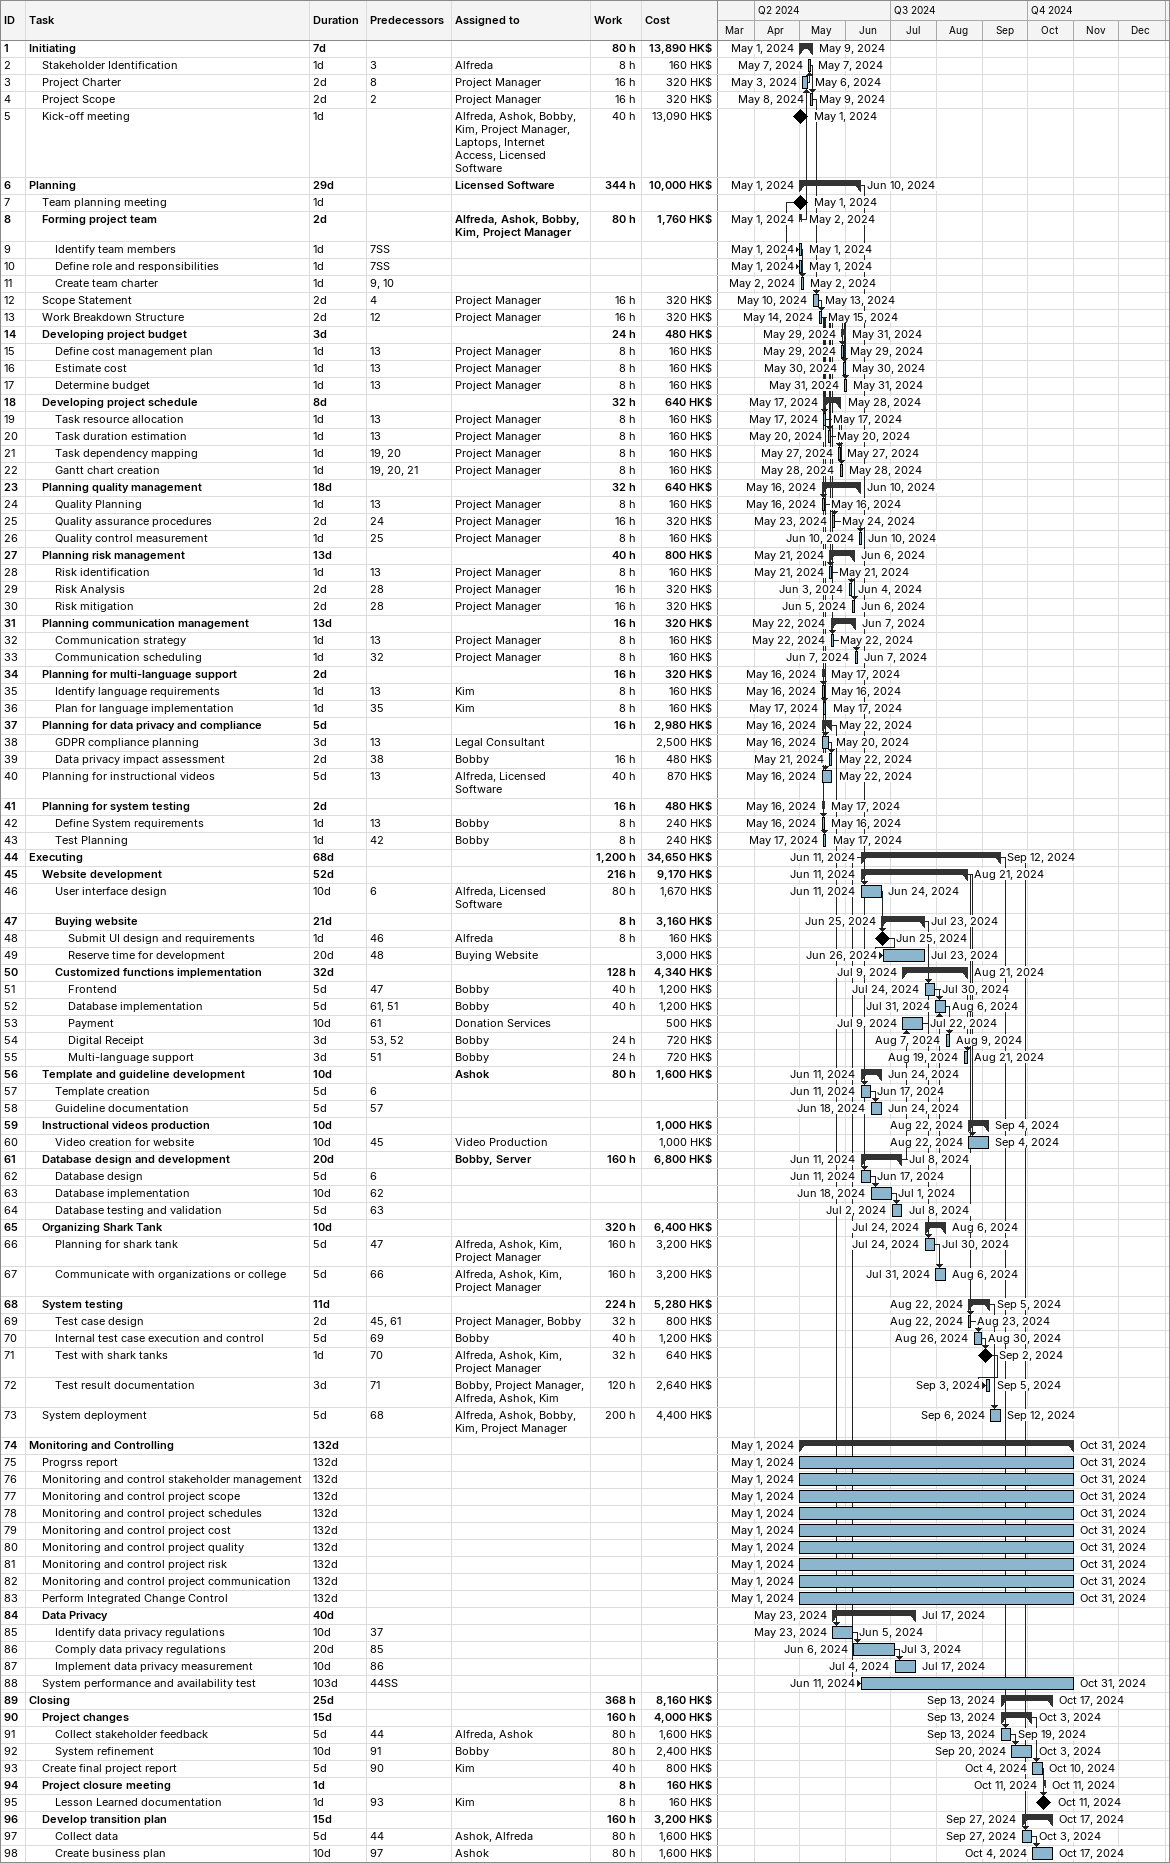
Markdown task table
| ID | Level | Task | Duration | Start | Finish | Predecessors | Resources | Work (h) | Cost (HK$) |
|---|---|---|---|---|---|---|---|---|---|
| 1 | 1 | **Initiating** | 7d | 2024-05-01 | 2024-05-09 |  |  | 80 | 13890 |
| 2 | 2 | Stakeholder Identification | 1d | 2024-05-07 | 2024-05-07 | 3 | Alfreda | 8 | 160 |
| 3 | 2 | Project Charter | 2d | 2024-05-03 | 2024-05-06 | 8 | Project Manager | 16 | 320 |
| 4 | 2 | Project Scope | 2d | 2024-05-08 | 2024-05-09 | 2 | Project Manager | 16 | 320 |
| 5 | 2 | Kick-off meeting | 1d | 2024-05-01 | 2024-05-01 |  | Alfreda, Ashok, Bobby, Kim, Project Manager, Laptops, Internet Access, Licensed Software | 40 | 13090 |
| 6 | 1 | **Planning** | 29d | 2024-05-01 | 2024-06-10 |  | Licensed Software | 344 | 10000 |
| 7 | 2 | Team planning meeting | 1d | 2024-05-01 | 2024-05-01 |  |  |  |  |
| 8 | 2 | **Forming project team** | 2d | 2024-05-01 | 2024-05-02 |  | Alfreda, Ashok, Bobby, Kim, Project Manager | 80 | 1760 |
| 9 | 3 | Identify team members | 1d | 2024-05-01 | 2024-05-01 | 7SS |  |  |  |
| 10 | 3 | Define role and responsibilities | 1d | 2024-05-01 | 2024-05-01 | 7SS |  |  |  |
| 11 | 3 | Create team charter | 1d | 2024-05-02 | 2024-05-02 | 9, 10 |  |  |  |
| 12 | 2 | Scope Statement | 2d | 2024-05-10 | 2024-05-13 | 4 | Project Manager | 16 | 320 |
| 13 | 2 | Work Breakdown Structure | 2d | 2024-05-14 | 2024-05-15 | 12 | Project Manager | 16 | 320 |
| 14 | 2 | **Developing project budget** | 3d | 2024-05-29 | 2024-05-31 |  |  | 24 | 480 |
| 15 | 3 | Define cost management plan | 1d | 2024-05-29 | 2024-05-29 | 13 | Project Manager | 8 | 160 |
| 16 | 3 | Estimate cost | 1d | 2024-05-30 | 2024-05-30 | 13 | Project Manager | 8 | 160 |
| 17 | 3 | Determine budget | 1d | 2024-05-31 | 2024-05-31 | 13 | Project Manager | 8 | 160 |
| 18 | 2 | **Developing project schedule** | 8d | 2024-05-17 | 2024-05-28 |  |  | 32 | 640 |
| 19 | 3 | Task resource allocation | 1d | 2024-05-17 | 2024-05-17 | 13 | Project Manager | 8 | 160 |
| 20 | 3 | Task duration estimation | 1d | 2024-05-20 | 2024-05-20 | 13 | Project Manager | 8 | 160 |
| 21 | 3 | Task dependency mapping | 1d | 2024-05-27 | 2024-05-27 | 19, 20 | Project Manager | 8 | 160 |
| 22 | 3 | Gantt chart creation | 1d | 2024-05-28 | 2024-05-28 | 19, 20, 21 | Project Manager | 8 | 160 |
| 23 | 2 | **Planning quality management** | 18d | 2024-05-16 | 2024-06-10 |  |  | 32 | 640 |
| 24 | 3 | Quality Planning | 1d | 2024-05-16 | 2024-05-16 | 13 | Project Manager | 8 | 160 |
| 25 | 3 | Quality assurance procedures | 2d | 2024-05-23 | 2024-05-24 | 24 | Project Manager | 16 | 320 |
| 26 | 3 | Quality control measurement | 1d | 2024-06-10 | 2024-06-10 | 25 | Project Manager | 8 | 160 |
| 27 | 2 | **Planning risk management** | 13d | 2024-05-21 | 2024-06-06 |  |  | 40 | 800 |
| 28 | 3 | Risk identification | 1d | 2024-05-21 | 2024-05-21 | 13 | Project Manager | 8 | 160 |
| 29 | 3 | Risk Analysis | 2d | 2024-06-03 | 2024-06-04 | 28 | Project Manager | 16 | 320 |
| 30 | 3 | Risk mitigation | 2d | 2024-06-05 | 2024-06-06 | 28 | Project Manager | 16 | 320 |
| 31 | 2 | **Planning communication management** | 13d | 2024-05-22 | 2024-06-07 |  |  | 16 | 320 |
| 32 | 3 | Communication strategy | 1d | 2024-05-22 | 2024-05-22 | 13 | Project Manager | 8 | 160 |
| 33 | 3 | Communication scheduling | 1d | 2024-06-07 | 2024-06-07 | 32 | Project Manager | 8 | 160 |
| 34 | 2 | **Planning for multi-language support** | 2d | 2024-05-16 | 2024-05-17 |  |  | 16 | 320 |
| 35 | 3 | Identify language requirements | 1d | 2024-05-16 | 2024-05-16 | 13 | Kim | 8 | 160 |
| 36 | 3 | Plan for language implementation | 1d | 2024-05-17 | 2024-05-17 | 35 | Kim | 8 | 160 |
| 37 | 2 | **Planning for data privacy and compliance** | 5d | 2024-05-16 | 2024-05-22 |  |  | 16 | 2980 |
| 38 | 3 | GDPR compliance planning | 3d | 2024-05-16 | 2024-05-20 | 13 | Legal Consultant |  | 2500 |
| 39 | 3 | Data privacy impact assessment | 2d | 2024-05-21 | 2024-05-22 | 38 | Bobby | 16 | 480 |
| 40 | 2 | Planning for instructional videos | 5d | 2024-05-16 | 2024-05-22 | 13 | Alfreda, Licensed Software | 40 | 870 |
| 41 | 2 | **Planning for system testing** | 2d | 2024-05-16 | 2024-05-17 |  |  | 16 | 480 |
| 42 | 3 | Define System requirements | 1d | 2024-05-16 | 2024-05-16 | 13 | Bobby | 8 | 240 |
| 43 | 3 | Test Planning | 1d | 2024-05-17 | 2024-05-17 | 42 | Bobby | 8 | 240 |
| 44 | 1 | **Executing** | 68d | 2024-06-11 | 2024-09-12 |  |  | 1200 | 34650 |
| 45 | 2 | **Website development** | 52d | 2024-06-11 | 2024-08-21 |  |  | 216 | 9170 |
| 46 | 3 | User interface design | 10d | 2024-06-11 | 2024-06-24 | 6 | Alfreda, Licensed Software | 80 | 1670 |
| 47 | 3 | **Buying website** | 21d | 2024-06-25 | 2024-07-23 |  |  | 8 | 3160 |
| 48 | 4 | Submit UI design and requirements | 1d | 2024-06-25 | 2024-06-25 | 46 | Alfreda | 8 | 160 |
| 49 | 4 | Reserve time for development | 20d | 2024-06-26 | 2024-07-23 | 48 | Buying Website |  | 3000 |
| 50 | 3 | **Customized functions implementation** | 32d | 2024-07-09 | 2024-08-21 |  |  | 128 | 4340 |
| 51 | 4 | Frontend | 5d | 2024-07-24 | 2024-07-30 | 47 | Bobby | 40 | 1200 |
| 52 | 4 | Database implementation | 5d | 2024-07-31 | 2024-08-06 | 61, 51 | Bobby | 40 | 1200 |
| 53 | 4 | Payment | 10d | 2024-07-09 | 2024-07-22 | 61 | Donation Services |  | 500 |
| 54 | 4 | Digital Receipt | 3d | 2024-08-07 | 2024-08-09 | 53, 52 | Bobby | 24 | 720 |
| 55 | 4 | Multi-language support | 3d | 2024-08-19 | 2024-08-21 | 51 | Bobby | 24 | 720 |
| 56 | 2 | **Template and guideline development** | 10d | 2024-06-11 | 2024-06-24 |  | Ashok | 80 | 1600 |
| 57 | 3 | Template creation | 5d | 2024-06-11 | 2024-06-17 | 6 |  |  |  |
| 58 | 3 | Guideline documentation | 5d | 2024-06-18 | 2024-06-24 | 57 |  |  |  |
| 59 | 2 | **Instructional videos production** | 10d | 2024-08-22 | 2024-09-04 |  |  |  | 1000 |
| 60 | 3 | Video creation for website | 10d | 2024-08-22 | 2024-09-04 | 45 | Video Production |  | 1000 |
| 61 | 2 | **Database design and development** | 20d | 2024-06-11 | 2024-07-08 |  | Bobby, Server | 160 | 6800 |
| 62 | 3 | Database design | 5d | 2024-06-11 | 2024-06-17 | 6 |  |  |  |
| 63 | 3 | Database implementation | 10d | 2024-06-18 | 2024-07-01 | 62 |  |  |  |
| 64 | 3 | Database testing and validation | 5d | 2024-07-02 | 2024-07-08 | 63 |  |  |  |
| 65 | 2 | **Organizing Shark Tank** | 10d | 2024-07-24 | 2024-08-06 |  |  | 320 | 6400 |
| 66 | 3 | Planning for shark tank | 5d | 2024-07-24 | 2024-07-30 | 47 | Alfreda, Ashok, Kim, Project Manager | 160 | 3200 |
| 67 | 3 | Communicate with organizations or college | 5d | 2024-07-31 | 2024-08-06 | 66 | Alfreda, Ashok, Kim, Project Manager | 160 | 3200 |
| 68 | 2 | **System testing** | 11d | 2024-08-22 | 2024-09-05 |  |  | 224 | 5280 |
| 69 | 3 | Test case design | 2d | 2024-08-22 | 2024-08-23 | 45, 61 | Project Manager, Bobby | 32 | 800 |
| 70 | 3 | Internal test case execution and control | 5d | 2024-08-26 | 2024-08-30 | 69 | Bobby | 40 | 1200 |
| 71 | 3 | Test with shark tanks | 1d | 2024-09-02 | 2024-09-02 | 70 | Alfreda, Ashok, Kim, Project Manager | 32 | 640 |
| 72 | 3 | Test result documentation | 3d | 2024-09-03 | 2024-09-05 | 71 | Bobby, Project Manager, Alfreda, Ashok, Kim | 120 | 2640 |
| 73 | 2 | System deployment | 5d | 2024-09-06 | 2024-09-12 | 68 | Alfreda, Ashok, Bobby, Kim, Project Manager | 200 | 4400 |
| 74 | 1 | **Monitoring and Controlling** | 132d | 2024-05-01 | 2024-10-31 |  |  |  |  |
| 75 | 2 | Progrss report | 132d | 2024-05-01 | 2024-10-31 |  |  |  |  |
| 76 | 2 | Monitoring and control stakeholder management | 132d | 2024-05-01 | 2024-10-31 |  |  |  |  |
| 77 | 2 | Monitoring and control project scope | 132d | 2024-05-01 | 2024-10-31 |  |  |  |  |
| 78 | 2 | Monitoring and control project schedules | 132d | 2024-05-01 | 2024-10-31 |  |  |  |  |
| 79 | 2 | Monitoring and control project cost | 132d | 2024-05-01 | 2024-10-31 |  |  |  |  |
| 80 | 2 | Monitoring and control project quality | 132d | 2024-05-01 | 2024-10-31 |  |  |  |  |
| 81 | 2 | Monitoring and control project risk | 132d | 2024-05-01 | 2024-10-31 |  |  |  |  |
| 82 | 2 | Monitoring and control project communication | 132d | 2024-05-01 | 2024-10-31 |  |  |  |  |
| 83 | 2 | Perform Integrated Change Control | 132d | 2024-05-01 | 2024-10-31 |  |  |  |  |
| 84 | 2 | **Data Privacy** | 40d | 2024-05-23 | 2024-07-17 |  |  |  |  |
| 85 | 3 | Identify data privacy regulations | 10d | 2024-05-23 | 2024-06-05 | 37 |  |  |  |
| 86 | 3 | Comply data privacy regulations | 20d | 2024-06-06 | 2024-07-03 | 85 |  |  |  |
| 87 | 3 | Implement data privacy measurement | 10d | 2024-07-04 | 2024-07-17 | 86 |  |  |  |
| 88 | 2 | System performance and availability test | 103d | 2024-06-11 | 2024-10-31 | 44SS |  |  |  |
| 89 | 1 | **Closing** | 25d | 2024-09-13 | 2024-10-17 |  |  | 368 | 8160 |
| 90 | 2 | **Project changes** | 15d | 2024-09-13 | 2024-10-03 |  |  | 160 | 4000 |
| 91 | 3 | Collect stakeholder feedback | 5d | 2024-09-13 | 2024-09-19 | 44 | Alfreda, Ashok | 80 | 1600 |
| 92 | 3 | System refinement | 10d | 2024-09-20 | 2024-10-03 | 91 | Bobby | 80 | 2400 |
| 93 | 2 | Create final project report | 5d | 2024-10-04 | 2024-10-10 | 90 | Kim | 40 | 800 |
| 94 | 2 | **Project closure meeting** | 1d | 2024-10-11 | 2024-10-11 |  |  | 8 | 160 |
| 95 | 3 | Lesson Learned documentation | 1d | 2024-10-11 | 2024-10-11 | 93 | Kim | 8 | 160 |
| 96 | 2 | **Develop transition plan** | 15d | 2024-09-27 | 2024-10-17 |  |  | 160 | 3200 |
| 97 | 3 | Collect data | 5d | 2024-09-27 | 2024-10-03 | 44 | Ashok, Alfreda | 80 | 1600 |
| 98 | 3 | Create business plan | 10d | 2024-10-04 | 2024-10-17 | 97 | Ashok | 80 | 1600 |
